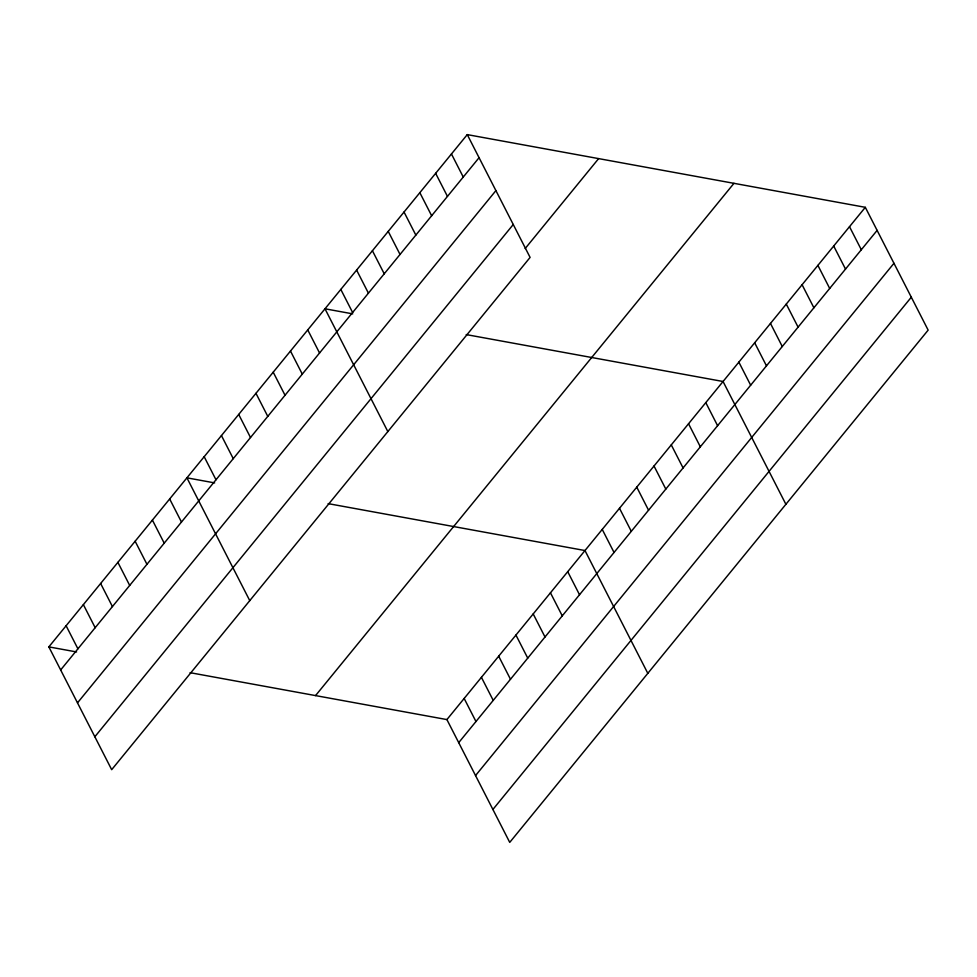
<?xml version="1.0" encoding="UTF-8"?>
<svg xmlns="http://www.w3.org/2000/svg" width="977" height="977" viewBox="0 0 977 977"><rect width="100%" height="100%" fill="white"/><g stroke="black" fill="none" stroke-linecap="round" stroke-linejoin="round"><path stroke-width="1.47" d="M467.262 134.618L530.096 257.415L111.683 769.681L48.85 646.884L467.262 134.618L865.317 207.319L928.15 330.116L509.738 842.382L446.904 719.585L190.075 672.677M60.659 669.953L479.072 157.688M77.488 702.866L495.913 190.6M94.842 736.768L513.255 224.502M525.162 248.549L598.62 158.616M315.547 695.6L733.959 183.334M446.904 719.585L865.317 207.319M458.702 742.654L877.114 230.389M475.543 775.567L893.955 263.289M492.897 809.469L911.309 297.203M352.734 313.861L324.999 308.793L387.845 431.59M466.224 334.586L723.053 381.494L785.887 504.279M214.659 482.907L186.925 477.838L249.758 600.635M328.15 503.631L584.979 550.539L647.812 673.336M48.85 646.884L76.585 651.952M849.501 226.676L861.311 249.733M833.699 246.021L845.508 269.09M817.896 265.378L829.693 288.447M802.093 284.734L813.89 307.792M786.277 304.079L798.087 327.148M770.474 323.436L782.272 346.505M754.671 342.78L766.469 365.85M738.856 362.137L750.666 385.207M705.797 402.622L717.594 425.691M688.541 423.749L700.338 446.819M671.272 444.889L683.082 467.946M654.016 466.017L665.813 489.086M636.76 487.144L648.557 510.214M451.459 153.975L463.257 177.045M619.491 508.272L631.301 531.341M435.644 173.32L447.454 196.389M602.235 529.412L614.044 552.469M419.841 192.677L431.651 215.746M404.038 212.033L415.836 235.091M567.722 571.667L579.52 594.737M388.235 231.378L400.033 254.447M550.454 592.807L562.263 615.864M372.42 250.735L384.23 273.804M533.198 613.935L545.007 637.004M356.617 270.092L368.414 293.149M340.814 289.436L352.612 312.506M515.941 635.062L527.739 658.132M498.685 656.19L510.482 679.259M307.743 329.921L319.552 352.99M481.417 677.33L493.226 700.387M290.487 351.048L302.284 374.118M464.16 698.457L475.97 721.527M273.218 372.188L285.028 395.258M255.962 393.316L267.771 416.385M238.706 414.443L250.503 437.513M221.449 435.583L233.247 458.64M204.181 456.711L215.99 479.78M169.668 498.966L181.466 522.036M152.412 520.106L164.209 543.163M135.144 541.234L146.953 564.303M117.887 562.361L129.697 585.431M100.631 583.501L112.428 606.558M83.375 604.629L95.172 627.698M66.106 625.756L77.916 648.826"/></g></svg>
